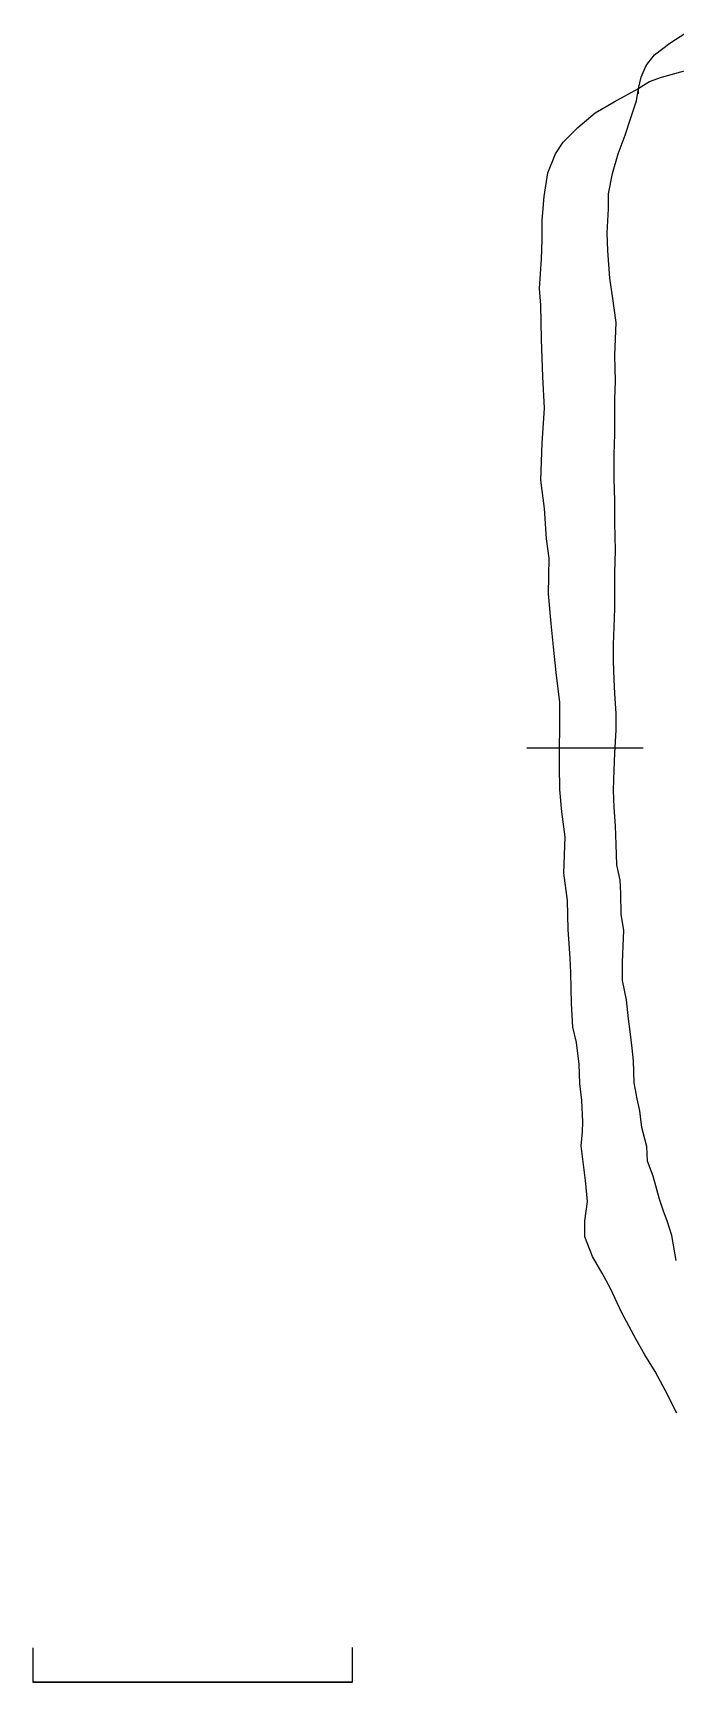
# Model space of a CAD drawing. Extents: x 2.8 to 13.4, y -1.3 to 13.9.
# Drawn here: x 2.81 to 6.49, y 4.08 to 13.52 of the extents above; entities that cross this region are included whole.
import ezdxf

# ---------------------------------------------------------------- set-up
doc = ezdxf.new("R2010")
doc.units = 0
doc.linetypes.add('HIDDEN', pattern=[0.375, 0.25, -0.125])
doc.layers.add('LAYER1', color=7, linetype='CONTINUOUS')

msp = doc.modelspace()

# ---------------------------------------------------------------- linework, layer by layer
at = {"layer": 'LAYER1', "color": 7, "linetype": 'CONTINUOUS'}
for points in [[(6.2805, 13.1756), (6.2805, 13.2048), (6.2952, 13.2707), (6.3244, 13.3365), (6.372, 13.3987), (6.4598, 13.4645), (6.5512, 13.5231)], [(6.2805, 13.2048), (6.2988, 13.2195), (6.3427, 13.2451), (6.4122, 13.2707), (6.5439, 13.3073)], [(6.4963, 6.4963), (6.4707, 6.639), (6.4451, 6.7231), (6.4232, 6.778), (6.4012, 6.8475), (6.3647, 6.9792), (6.3317, 7.0633), (6.3281, 7.1474), (6.2988, 7.2572), (6.2878, 7.3523), (6.2732, 7.4218), (6.2549, 7.5132), (6.2513, 7.6376), (6.2439, 7.7107), (6.233, 7.8059), (6.222, 7.879), (6.211, 7.9887), (6.1891, 8.0985), (6.1891, 8.2009), (6.1927, 8.296), (6.1964, 8.3838), (6.1818, 8.4789), (6.1781, 8.5959), (6.1744, 8.6728), (6.1562, 8.7605), (6.1525, 8.8776), (6.1488, 8.9837), (6.1415, 9.0898), (6.1379, 9.1885), (6.1415, 9.3019), (6.1452, 9.4007), (6.1525, 9.5324), (6.1525, 9.6275), (6.1452, 9.7408), (6.1415, 9.8213), (6.1379, 9.9274), (6.1379, 10.0225), (6.1415, 10.1213), (6.1452, 10.2273), (6.1452, 10.3151), (6.1452, 10.4322), (6.1488, 10.5602), (6.1452, 10.7212), (6.1452, 10.8455), (6.1415, 10.9699), (6.1415, 11.1125), (6.1452, 11.2259), (6.1452, 11.4271), (6.1488, 11.5295), (6.1452, 11.6759), (6.1525, 11.8661), (6.1306, 12.016), (6.1159, 12.1185), (6.105, 12.2757), (6.1013, 12.3782), (6.1086, 12.5172), (6.1086, 12.6013), (6.1306, 12.7183), (6.1635, 12.8317), (6.2037, 12.9378), (6.2366, 13.0366), (6.2696, 13.1353), (6.2805, 13.2048)], [(2.8129, 4.2774), (2.8129, 4.0822)], [(4.6418, 4.0822), (4.6418, 4.2793)], [(2.8129, 4.0822), (4.6418, 4.0822)], [(4.6418, 4.0822), (2.8129, 4.0822)]]:
    msp.add_lwpolyline(points, dxfattribs=at)
at = {"layer": 'LAYER1', "color": 7, "linetype": 'HIDDEN'}
msp.add_lwpolyline([(6.5, 5.6221), (6.4342, 5.7501), (6.3756, 5.8599), (6.3171, 5.955), (6.2659, 6.0428), (6.1854, 6.1964), (6.1196, 6.3354), (6.072, 6.4232), (6.0172, 6.5183), (5.9733, 6.6317), (5.9733, 6.7231), (5.9879, 6.8329), (5.9769, 6.9536), (5.9513, 7.1511), (5.9586, 7.2316), (5.9623, 7.2901), (5.955, 7.4108), (5.944, 7.5096), (5.9403, 7.6193), (5.9257, 7.7437), (5.9038, 7.8315), (5.8965, 7.9668), (5.8928, 8.1424), (5.8891, 8.2265), (5.8782, 8.3911), (5.8745, 8.5557), (5.8526, 8.713), (5.8599, 8.9215), (5.8416, 9.0641), (5.8306, 9.1922), (5.827, 9.3275), (5.827, 9.4226), (5.8306, 9.5506), (5.8306, 9.6896), (5.8087, 9.8616), (5.794, 10.0079), (5.7794, 10.1432), (5.7648, 10.3115), (5.7684, 10.5163), (5.7538, 10.6261), (5.7428, 10.8016), (5.7209, 10.9626), (5.7282, 11.1747), (5.7428, 11.3759), (5.7319, 11.5551), (5.7245, 11.771), (5.7209, 11.9648), (5.7136, 12.0599), (5.7245, 12.2282), (5.7282, 12.3379), (5.7282, 12.4513), (5.7392, 12.5867), (5.7611, 12.722), (5.805, 12.8317), (5.8489, 12.8976), (5.933, 12.9817), (6.0318, 13.0658), (6.1415, 13.128), (6.2805, 13.2048)], dxfattribs=at)
at = {"layer": 'LAYER1', "color": 3, "linetype": 'CONTINUOUS'}
msp.add_lwpolyline([(5.6404, 9.4299), (6.3061, 9.4299)], dxfattribs=at)

doc.saveas('drawing.dxf')
